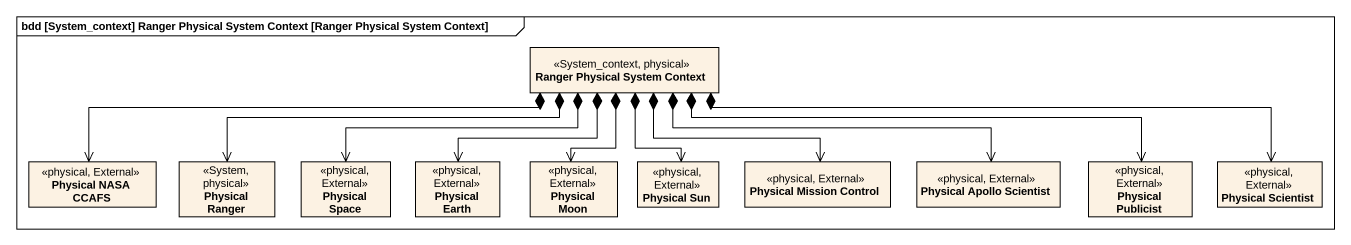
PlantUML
@startuml
mainframe bdd [System_context] Ranger Physical System Context [Ranger Physical System Context]
hide circle
hide empty members
class "Ranger Physical System Context" as Ranger_Physical_System <<System_context, physical>>
class "Physical NASA CCAFS" as Physical_NASA_CCAFS <<physical, External>>
class "Physical Ranger" as Physical_Ranger <<System, physical>>
class "Physical Space" as Physical_Space <<physical, External>>
class "Physical Earth" as Physical_Earth <<physical, External>>
class "Physical Moon" as Physical_Moon <<physical, External>>
class "Physical Sun" as Physical_Sun <<physical, External>>
class "Physical Mission Control" as Physical_Mission_Control <<physical, External>>
class "Physical Apollo Scientist" as Physical_Apollo_Scientist <<physical, External>>
class "Physical Publicist" as Physical_Publicist <<physical, External>>
class "Physical Scientist" as Physical_Scientist <<physical, External>>
Ranger_Physical_System *-left-> Physical_NASA_CCAFS
Ranger_Physical_System *-left-> Physical_Ranger
Ranger_Physical_System *-left-> Physical_Space
Ranger_Physical_System *--> Physical_Earth
Ranger_Physical_System *--> Physical_Moon
Ranger_Physical_System *--> Physical_Sun
Ranger_Physical_System *-right-> Physical_Mission_Control
Ranger_Physical_System *-right-> Physical_Apollo_Scientist
Ranger_Physical_System *-right-> Physical_Publicist
Ranger_Physical_System *-right-> Physical_Scientist
@enduml
